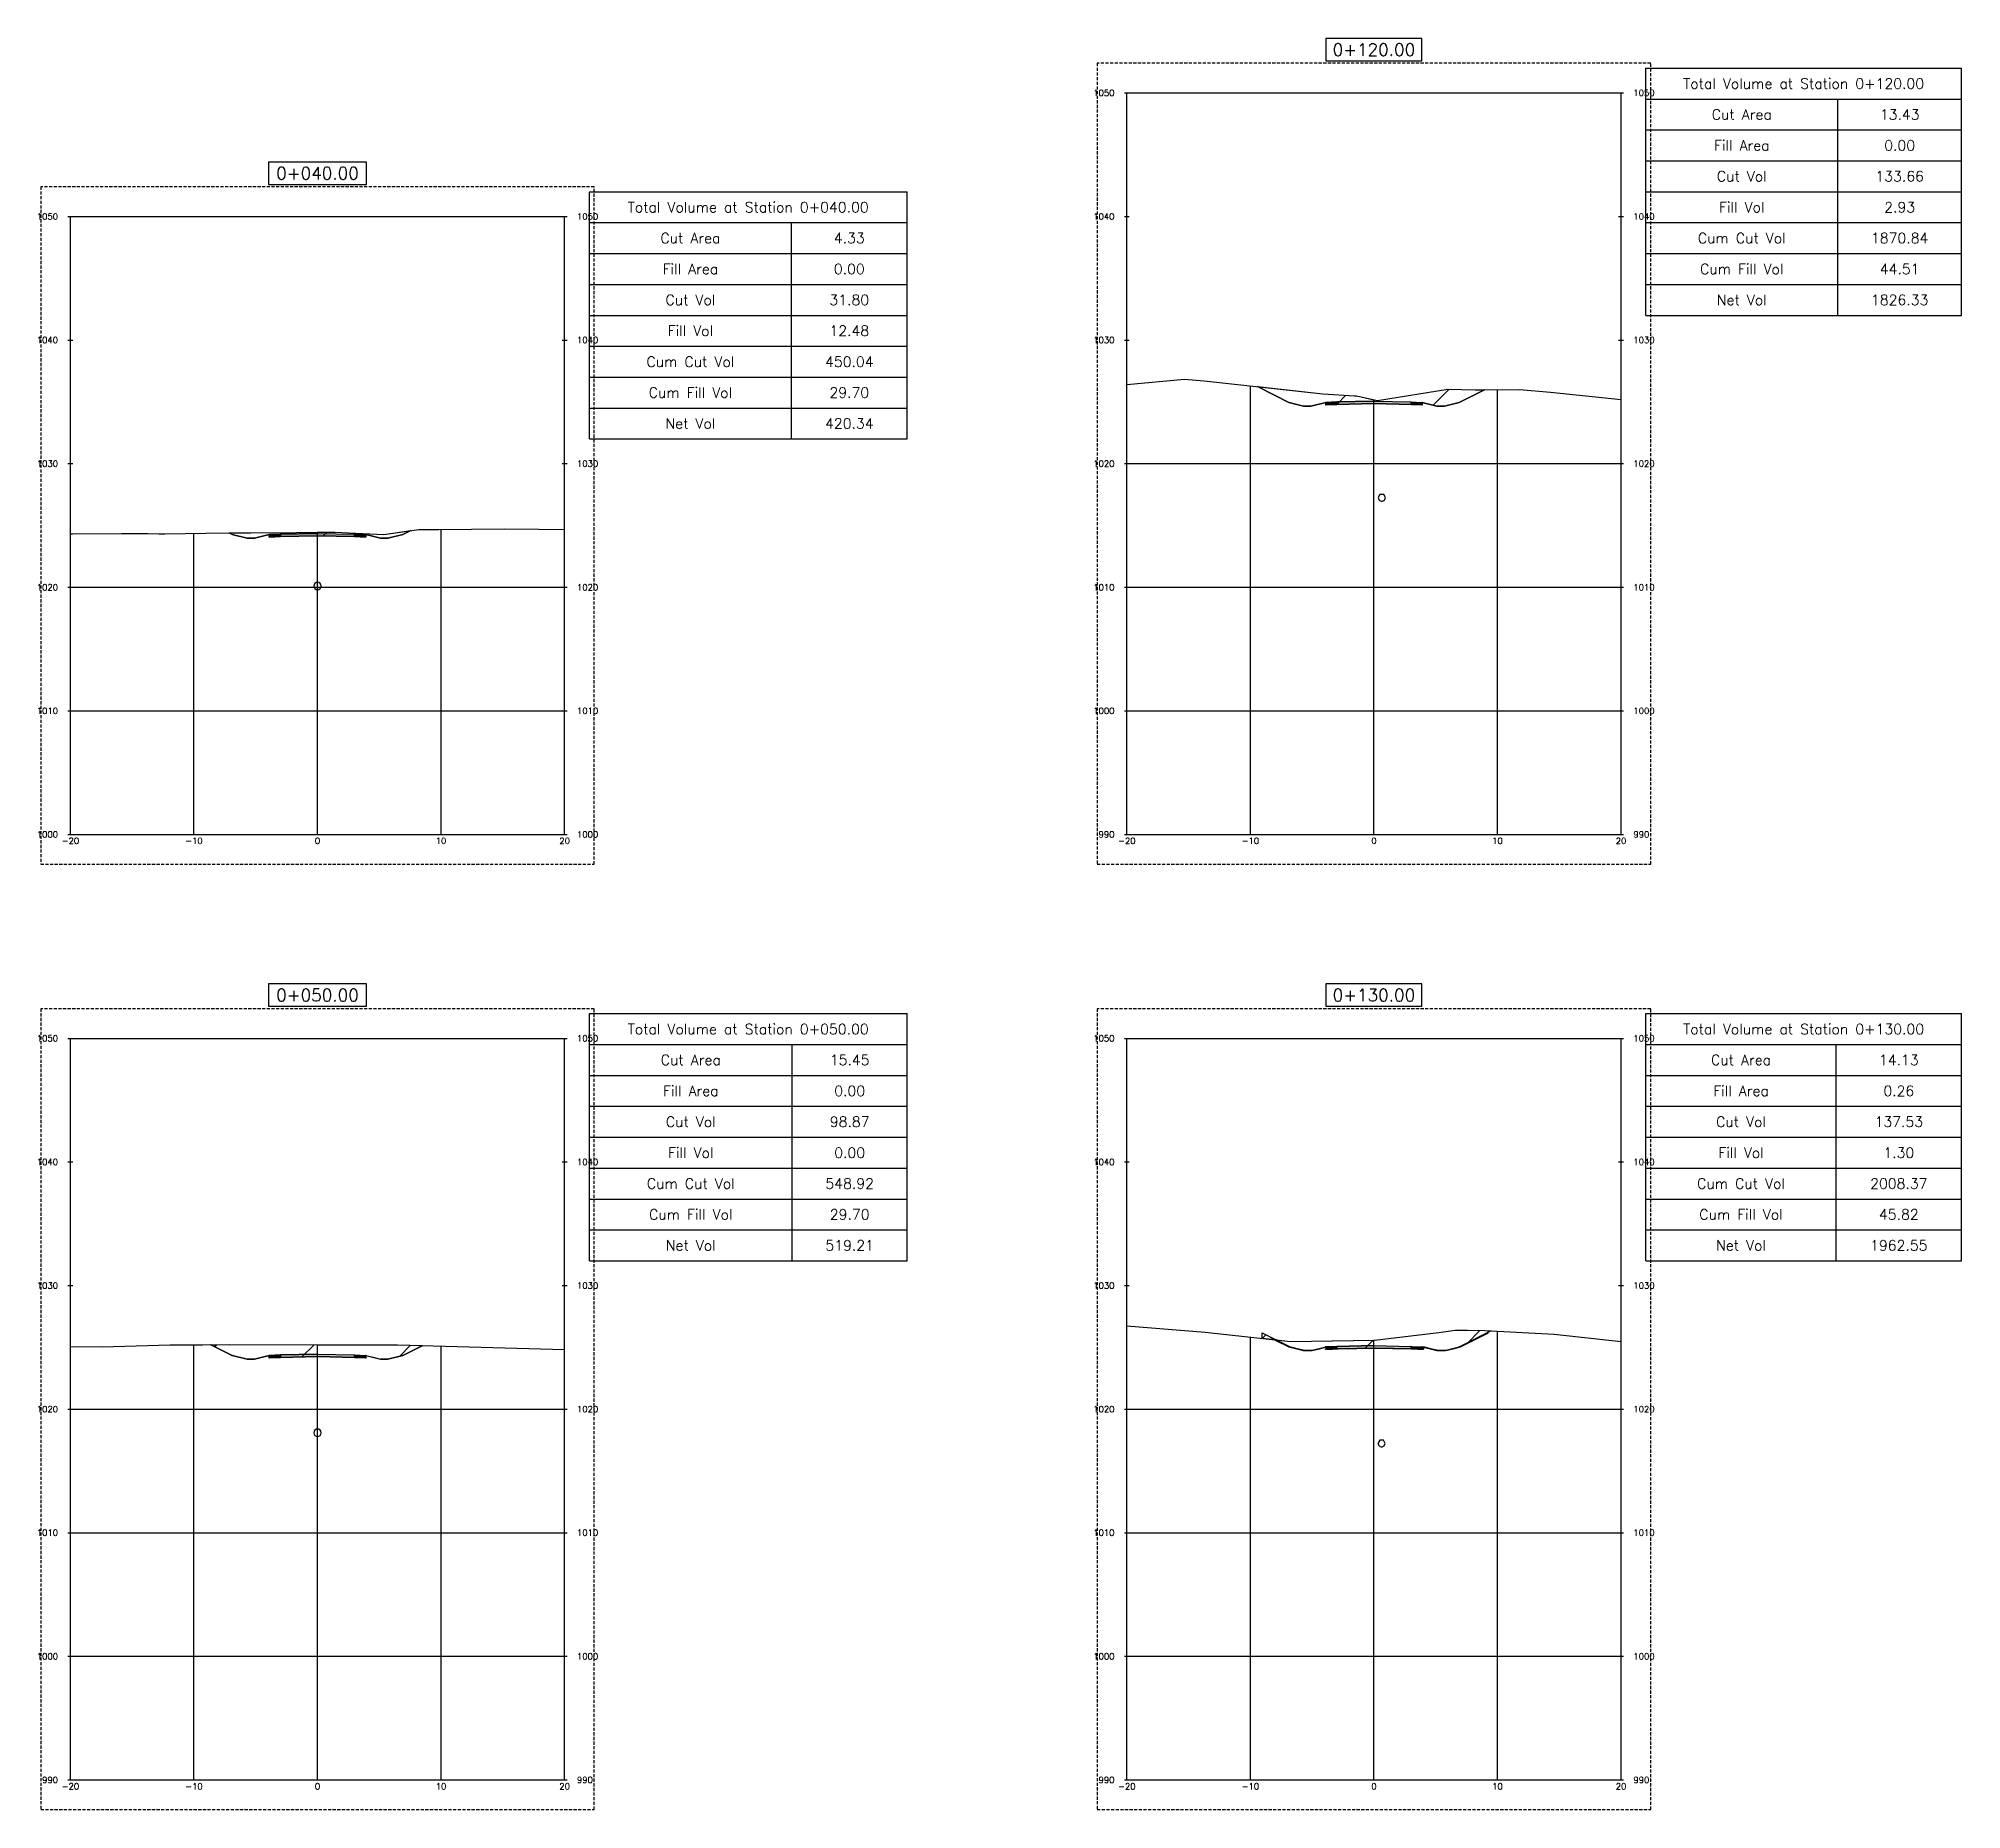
# Model space of a CAD drawing. Header units: metres. Extents: x 517023 to 519141, y 3924953 to 3927827.
# Drawn here: x 518225.4 to 518381, y 3925511.7 to 3925655 of the extents above; entities that cross this region are included whole.
import ezdxf

# ---------------------------------------------------------------- set-up
doc = ezdxf.new("R2010")
doc.units = ezdxf.units.M
doc.linetypes.add('DASHED2', pattern=[0.375, 0.25, -0.125])
for name, color, linetype in [('C-ANNO-TABL', 1, 'Continuous'), ('C-ANNO-TABL-TEXT', 150, 'Continuous'), ('C-ANNO-TABL-TITL', 150, 'Continuous'), ('C-ANNO-TABL-TTBL', 5, 'Continuous'), ('C-ROAD-CORR', 5, 'Continuous'), ('C-ROAD-CORR-PATT', 150, 'Continuous'), ('C-ROAD-LINK', 150, 'Continuous'), ('C-ROAD-MARK', 212, 'Continuous'), ('C-ROAD-PROF-TTLB', 5, 'Continuous'), ('C-ROAD-SECT', 7, 'Continuous'), ('C-ROAD-SECT-GRID', 7, 'Continuous'), ('C-ROAD-SECT-TEXT', 92, 'Continuous'), ('C-ROAD-SECT-TICK', 7, 'Continuous'), ('C-ROAD-SECT-TITL', 92, 'Continuous'), ('C-ROAD-SHAP', 32, 'Continuous'), ('C-ROAD-SHAP-PATT', 7, 'Continuous'), ('C-STRM-PIPE', 170, 'Continuous')]:
    doc.layers.add(name, color=color, linetype=linetype)
doc.layers.add('C-ROAD-SECT-BUFR', color=6, linetype='DASHED2', plot=False)
doc.styles.get("Standard").update_dxf_attribs({"font": 'simplex.shx'})

msp = doc.modelspace()

# ---------------------------------------------------------------- hatches: boundary and pattern name
at = {"layer": 'C-ROAD-CORR-PATT', "linetype": 'Continuous', "lineweight": -3}
h = msp.add_hatch(dxfattribs=at)
h.set_pattern_fill('ANSI31', color=1, scale=1.75, style=0)
h.set_pattern_definition([(45, (518324.0397, 3925626.8674), (-3.9289, 3.9289), [])])
h.paths.add_polyline_path([(518324.04, 3925626.87), (518329.33, 3925626.28), (518331.91, 3925626.14), (518332.05, 3925626.14), (518333.76, 3925625.75), (518339.44, 3925626.66), (518341.65, 3925626.62), (518342.41, 3925626.62), (518340.37, 3925625.6), (518339.17, 3925625.3), (518338.57, 3925625.3), (518337.37, 3925625.6), (518337.37, 3925625.4), (518336.47, 3925625.44), (518333.47, 3925625.5), (518330.47, 3925625.44), (518329.57, 3925625.4), (518329.57, 3925625.6), (518328.37, 3925625.3), (518327.77, 3925625.3), (518326.57, 3925625.6)])
h = msp.add_hatch(dxfattribs=at)
h.set_pattern_fill('ANSI31', color=1, scale=1.75, style=0)
h.set_pattern_definition([(45, (518240.817, 3925615.0277), (-3.9289, 3.9289), [])])
h.paths.add_polyline_path([(518240.82, 3925615.03), (518246.23, 3925615.08), (518249.36, 3925615.11), (518253.33, 3925614.91), (518255.52, 3925615.22), (518254.87, 3925614.9), (518253.67, 3925614.6), (518253.07, 3925614.6), (518251.87, 3925614.9), (518251.87, 3925614.7), (518250.97, 3925614.74), (518247.97, 3925614.8), (518244.97, 3925614.74), (518244.07, 3925614.7), (518244.07, 3925614.9), (518242.87, 3925614.6), (518242.27, 3925614.6), (518241.07, 3925614.9)])
h = msp.add_hatch(dxfattribs=at)
h.set_pattern_fill('ANSI31', color=3, scale=1.75, style=0)
h.set_pattern_definition([(45, (518324.4175, 3925549.861), (-3.929, 3.929), [])])
h.paths.add_polyline_path([(518324.42, 3925549.86), (518324.42, 3925550.31), (518325.56, 3925549.74)])
h = msp.add_hatch(dxfattribs=at)
h.set_pattern_fill('ANSI31', color=1, scale=1.75, style=0)
h.set_pattern_definition([(45, (518325.563, 3925549.7355), (-3.9289, 3.9289), [])])
h.paths.add_polyline_path([(518325.56, 3925549.74), (518326.73, 3925549.61), (518333.51, 3925549.72), (518338.72, 3925550.33), (518340.04, 3925550.53), (518341.03, 3925550.54), (518342.45, 3925550.49), (518342.69, 3925550.48), (518342.69, 3925550.29), (518341.49, 3925549.69), (518340.47, 3925549.18), (518339.87, 3925549.03), (518339.27, 3925548.88), (518338.97, 3925548.88), (518338.67, 3925548.88), (518338.07, 3925549.03), (518337.47, 3925549.18), (518337.47, 3925549.08), (518337.47, 3925548.98), (518337.02, 3925549), (518336.57, 3925549.02), (518335.08, 3925549.05), (518333.57, 3925549.08), (518332.08, 3925549.05), (518330.57, 3925549.02), (518330.12, 3925549), (518329.67, 3925548.98), (518329.67, 3925549.08), (518329.67, 3925549.18), (518329.07, 3925549.03), (518328.47, 3925548.88), (518328.17, 3925548.88), (518327.87, 3925548.88), (518327.27, 3925549.03), (518326.67, 3925549.18), (518325.68, 3925549.67)])
h = msp.add_hatch(dxfattribs=at)
h.set_pattern_fill('ANSI31', color=1, scale=1.75, style=0)
h.set_pattern_definition([(45, (518239.6715, 3925549.189), (-3.9289, 3.9289), [])])
h.paths.add_polyline_path([(518239.67, 3925549.19), (518239.67, 3925549.35), (518240.84, 3925549.36), (518253.21, 3925549.34), (518254.25, 3925549.33), (518254.45, 3925549.33), (518256.43, 3925549.28), (518256.43, 3925549.27), (518254.87, 3925548.49), (518253.67, 3925548.19), (518253.07, 3925548.19), (518252.47, 3925548.34), (518251.87, 3925548.49), (518251.87, 3925548.39), (518251.87, 3925548.29), (518250.97, 3925548.33), (518247.97, 3925548.39), (518244.97, 3925548.33), (518244.52, 3925548.31), (518244.07, 3925548.29), (518244.07, 3925548.39), (518244.07, 3925548.49), (518242.87, 3925548.19), (518242.27, 3925548.19), (518241.07, 3925548.49)])
at = {"layer": 'C-ROAD-SHAP-PATT', "linetype": 'Continuous', "lineweight": -3}
for points in [[(518330.47, 3925625.64), (518329.57, 3925625.6), (518329.57, 3925625.4), (518330.47, 3925625.44)], [(518333.47, 3925625.7), (518330.47, 3925625.64), (518330.47, 3925625.44), (518333.47, 3925625.5)], [(518333.47, 3925625.7), (518336.47, 3925625.64), (518336.47, 3925625.44), (518333.47, 3925625.5)], [(518336.47, 3925625.64), (518337.37, 3925625.6), (518337.37, 3925625.4), (518336.47, 3925625.44)], [(518244.97, 3925614.94), (518244.07, 3925614.9), (518244.07, 3925614.7), (518244.97, 3925614.74)], [(518247.97, 3925615), (518244.97, 3925614.94), (518244.97, 3925614.74), (518247.97, 3925614.8)], [(518247.97, 3925615), (518250.97, 3925614.94), (518250.97, 3925614.74), (518247.97, 3925614.8)], [(518250.97, 3925614.94), (518251.87, 3925614.9), (518251.87, 3925614.7), (518250.97, 3925614.74)], [(518244.97, 3925548.53), (518244.07, 3925548.49), (518244.07, 3925548.29), (518244.97, 3925548.33)], [(518247.97, 3925548.59), (518244.97, 3925548.53), (518244.97, 3925548.33), (518247.97, 3925548.39)], [(518247.97, 3925548.59), (518250.97, 3925548.53), (518250.97, 3925548.33), (518247.97, 3925548.39)], [(518250.97, 3925548.53), (518251.87, 3925548.49), (518251.87, 3925548.29), (518250.97, 3925548.33)], [(518330.47, 3925549.22), (518329.57, 3925549.18), (518329.57, 3925548.98), (518330.47, 3925549.02)], [(518333.47, 3925549.28), (518330.47, 3925549.22), (518330.47, 3925549.02), (518333.47, 3925549.08)], [(518333.47, 3925549.28), (518336.47, 3925549.22), (518336.47, 3925549.02), (518333.47, 3925549.08)], [(518336.47, 3925549.22), (518337.37, 3925549.18), (518337.37, 3925548.98), (518336.47, 3925549.02)]]:
    msp.add_hatch(color=7, dxfattribs=at).paths.add_polyline_path(points)

# ---------------------------------------------------------------- linework, layer by layer
at = {"layer": 'C-ANNO-TABL', "color": 1, "linetype": 'Continuous', "lineweight": -3}
for p, q in [((518355.47, 3925650.14), (518381.03, 3925650.14)), ((518371.01, 3925632.64), (518371.01, 3925650.14)), ((518355.47, 3925647.64), (518381.03, 3925647.64)), ((518355.47, 3925645.14), (518381.03, 3925645.14)), ((518355.47, 3925642.64), (518381.03, 3925642.64)), ((518269.97, 3925640.14), (518295.69, 3925640.14)), ((518286.34, 3925622.64), (518286.34, 3925640.14)), ((518355.47, 3925640.14), (518381.03, 3925640.14)), ((518269.97, 3925637.64), (518295.69, 3925637.64)), ((518355.47, 3925637.64), (518381.03, 3925637.64)), ((518269.97, 3925635.14), (518295.69, 3925635.14)), ((518355.47, 3925635.14), (518381.03, 3925635.14)), ((518269.97, 3925632.64), (518295.69, 3925632.64)), ((518269.97, 3925630.14), (518295.69, 3925630.14)), ((518269.97, 3925627.64), (518295.69, 3925627.64)), ((518269.97, 3925625.14), (518295.69, 3925625.14)), ((518269.97, 3925573.64), (518295.69, 3925573.64)), ((518286.39, 3925556.14), (518286.39, 3925573.64)), ((518355.47, 3925573.64), (518381.03, 3925573.64)), ((518370.88, 3925556.14), (518370.88, 3925573.64)), ((518269.97, 3925571.14), (518295.69, 3925571.14)), ((518355.47, 3925571.14), (518381.03, 3925571.14)), ((518269.97, 3925568.64), (518295.69, 3925568.64)), ((518355.47, 3925568.64), (518381.03, 3925568.64)), ((518269.97, 3925566.14), (518295.69, 3925566.14)), ((518355.47, 3925566.14), (518381.03, 3925566.14)), ((518269.97, 3925563.64), (518295.69, 3925563.64)), ((518355.47, 3925563.64), (518381.03, 3925563.64)), ((518269.97, 3925561.14), (518295.69, 3925561.14)), ((518355.47, 3925561.14), (518381.03, 3925561.14)), ((518269.97, 3925558.64), (518295.69, 3925558.64)), ((518355.47, 3925558.64), (518381.03, 3925558.64))]:
    msp.add_line(p, q, dxfattribs=at)
at = {"layer": 'C-ANNO-TABL-TTBL', "color": 5, "linetype": 'Continuous', "lineweight": -3}
for p, q in [((518355.47, 3925652.64), (518381.03, 3925652.64)), ((518355.47, 3925632.64), (518355.47, 3925652.64)), ((518381.03, 3925632.64), (518381.03, 3925652.64)), ((518269.97, 3925642.64), (518295.69, 3925642.64)), ((518269.97, 3925622.64), (518269.97, 3925642.64)), ((518295.69, 3925622.64), (518295.69, 3925642.64)), ((518355.47, 3925632.64), (518381.03, 3925632.64)), ((518269.97, 3925622.64), (518295.69, 3925622.64)), ((518269.97, 3925576.14), (518295.69, 3925576.14)), ((518269.97, 3925556.14), (518269.97, 3925576.14)), ((518295.69, 3925556.14), (518295.69, 3925576.14)), ((518355.47, 3925576.14), (518381.03, 3925576.14)), ((518355.47, 3925556.14), (518355.47, 3925576.14)), ((518381.03, 3925556.14), (518381.03, 3925576.14)), ((518269.97, 3925556.14), (518295.69, 3925556.14)), ((518355.47, 3925556.14), (518381.03, 3925556.14))]:
    msp.add_line(p, q, dxfattribs=at)
at = {"layer": 'C-ROAD-CORR', "color": 1, "linetype": 'Continuous', "lineweight": -3}
for p, q in [((518324.04, 3925626.87), (518329.33, 3925626.28)), ((518326.57, 3925625.6), (518324.04, 3925626.87)), ((518329.33, 3925626.28), (518331.91, 3925626.14)), ((518331.91, 3925626.14), (518332.05, 3925626.14)), ((518332.05, 3925626.14), (518333.76, 3925625.75)), ((518333.76, 3925625.75), (518339.44, 3925626.66)), ((518339.44, 3925626.66), (518341.65, 3925626.62)), ((518342.41, 3925626.62), (518340.37, 3925625.6)), ((518341.65, 3925626.62), (518342.41, 3925626.62)), ((518327.77, 3925625.3), (518326.57, 3925625.6)), ((518328.37, 3925625.3), (518327.77, 3925625.3)), ((518329.57, 3925625.6), (518328.37, 3925625.3)), ((518329.57, 3925625.4), (518329.57, 3925625.6)), ((518330.47, 3925625.44), (518329.57, 3925625.4)), ((518333.47, 3925625.5), (518330.47, 3925625.44)), ((518336.47, 3925625.44), (518333.47, 3925625.5)), ((518337.37, 3925625.4), (518336.47, 3925625.44)), ((518338.57, 3925625.3), (518337.37, 3925625.6)), ((518337.37, 3925625.6), (518337.37, 3925625.4)), ((518339.17, 3925625.3), (518338.57, 3925625.3)), ((518340.37, 3925625.6), (518339.17, 3925625.3)), ((518240.82, 3925615.03), (518246.23, 3925615.08)), ((518241.07, 3925614.9), (518240.82, 3925615.03)), ((518242.27, 3925614.6), (518241.07, 3925614.9)), ((518242.87, 3925614.6), (518242.27, 3925614.6)), ((518244.07, 3925614.9), (518242.87, 3925614.6)), ((518244.07, 3925614.7), (518244.07, 3925614.9)), ((518244.97, 3925614.74), (518244.07, 3925614.7)), ((518247.97, 3925614.8), (518244.97, 3925614.74)), ((518246.23, 3925615.08), (518249.36, 3925615.11)), ((518250.97, 3925614.74), (518247.97, 3925614.8)), ((518249.36, 3925615.11), (518253.33, 3925614.91)), ((518251.87, 3925614.7), (518250.97, 3925614.74)), ((518253.07, 3925614.6), (518251.87, 3925614.9)), ((518251.87, 3925614.9), (518251.87, 3925614.7)), ((518253.67, 3925614.6), (518253.07, 3925614.6)), ((518253.33, 3925614.91), (518255.52, 3925615.22)), ((518254.87, 3925614.9), (518253.67, 3925614.6)), ((518255.52, 3925615.22), (518254.87, 3925614.9)), ((518333.51, 3925549.72), (518338.72, 3925550.33)), ((518338.72, 3925550.33), (518340.04, 3925550.53)), ((518340.04, 3925550.53), (518341.03, 3925550.54)), ((518341.03, 3925550.54), (518342.45, 3925550.49)), ((518342.69, 3925550.29), (518341.49, 3925549.69)), ((518342.45, 3925550.49), (518342.69, 3925550.48)), ((518342.69, 3925550.48), (518342.69, 3925550.29)), ((518239.67, 3925549.35), (518240.84, 3925549.36)), ((518239.67, 3925549.19), (518239.67, 3925549.35)), ((518241.07, 3925548.49), (518239.67, 3925549.19)), ((518240.84, 3925549.36), (518253.21, 3925549.34)), ((518242.27, 3925548.19), (518241.07, 3925548.49)), ((518244.07, 3925548.49), (518242.87, 3925548.19)), ((518244.07, 3925548.39), (518244.07, 3925548.49)), ((518244.07, 3925548.29), (518244.07, 3925548.39)), ((518244.07, 3925548.29), (518244.97, 3925548.33)), ((518247.97, 3925548.39), (518244.97, 3925548.33)), ((518250.97, 3925548.33), (518247.97, 3925548.39)), ((518251.87, 3925548.29), (518250.97, 3925548.33)), ((518251.87, 3925548.49), (518253.07, 3925548.19)), ((518251.87, 3925548.49), (518251.87, 3925548.39)), ((518251.87, 3925548.39), (518251.87, 3925548.29)), ((518253.21, 3925549.34), (518254.25, 3925549.33)), ((518254.87, 3925548.49), (518253.67, 3925548.19)), ((518254.25, 3925549.33), (518254.45, 3925549.33)), ((518254.45, 3925549.33), (518256.43, 3925549.28)), ((518256.43, 3925549.27), (518254.87, 3925548.49)), ((518256.43, 3925549.28), (518256.43, 3925549.27)), ((518325.56, 3925549.74), (518326.73, 3925549.61)), ((518325.68, 3925549.67), (518325.56, 3925549.74)), ((518326.67, 3925549.18), (518325.68, 3925549.67)), ((518327.27, 3925549.03), (518326.67, 3925549.18)), ((518326.73, 3925549.61), (518333.51, 3925549.72)), ((518327.87, 3925548.88), (518327.27, 3925549.03)), ((518328.17, 3925548.88), (518327.87, 3925548.88)), ((518328.47, 3925548.88), (518328.17, 3925548.88)), ((518329.07, 3925549.03), (518328.47, 3925548.88)), ((518329.67, 3925549.18), (518329.07, 3925549.03)), ((518329.67, 3925549.08), (518329.67, 3925549.18)), ((518329.67, 3925548.98), (518329.67, 3925549.08)), ((518330.12, 3925549), (518329.67, 3925548.98)), ((518330.57, 3925549.02), (518330.12, 3925549)), ((518332.08, 3925549.05), (518330.57, 3925549.02)), ((518333.57, 3925549.08), (518332.08, 3925549.05)), ((518335.08, 3925549.05), (518333.57, 3925549.08)), ((518336.57, 3925549.02), (518335.08, 3925549.05)), ((518337.02, 3925549), (518336.57, 3925549.02)), ((518337.47, 3925548.98), (518337.02, 3925549)), ((518338.07, 3925549.03), (518337.47, 3925549.18)), ((518337.47, 3925549.18), (518337.47, 3925549.08)), ((518337.47, 3925549.08), (518337.47, 3925548.98)), ((518338.67, 3925548.88), (518338.07, 3925549.03)), ((518338.97, 3925548.88), (518338.67, 3925548.88)), ((518339.27, 3925548.88), (518338.97, 3925548.88)), ((518339.87, 3925549.03), (518339.27, 3925548.88)), ((518340.47, 3925549.18), (518339.87, 3925549.03)), ((518341.49, 3925549.69), (518340.47, 3925549.18)), ((518242.87, 3925548.19), (518242.27, 3925548.19)), ((518253.67, 3925548.19), (518253.07, 3925548.19))]:
    msp.add_line(p, q, dxfattribs=at)
at = {"layer": 'C-ROAD-CORR', "color": 3, "linetype": 'Continuous', "lineweight": -3}
for p, q in [((518324.42, 3925549.86), (518324.42, 3925550.31)), ((518324.42, 3925550.31), (518325.56, 3925549.74)), ((518325.56, 3925549.74), (518324.42, 3925549.86))]:
    msp.add_line(p, q, dxfattribs=at)
at = {"layer": 'C-ROAD-LINK', "color": 150, "linetype": 'Continuous', "lineweight": -3}
for p, q in [((518324.04, 3925626.87), (518326.57, 3925625.6)), ((518340.37, 3925625.6), (518342.41, 3925626.62)), ((518326.57, 3925625.6), (518327.77, 3925625.3)), ((518327.77, 3925625.3), (518328.37, 3925625.3)), ((518328.37, 3925625.3), (518329.57, 3925625.6)), ((518329.57, 3925625.6), (518330.47, 3925625.64)), ((518329.57, 3925625.6), (518329.57, 3925625.4)), ((518329.57, 3925625.4), (518330.47, 3925625.44)), ((518330.47, 3925625.64), (518333.47, 3925625.7)), ((518330.47, 3925625.64), (518330.47, 3925625.44)), ((518330.47, 3925625.44), (518330.47, 3925625.64)), ((518330.47, 3925625.44), (518333.47, 3925625.5)), ((518333.47, 3925625.7), (518336.47, 3925625.64)), ((518333.47, 3925625.5), (518333.47, 3925625.7)), ((518333.47, 3925625.5), (518336.47, 3925625.44)), ((518336.47, 3925625.64), (518336.47, 3925625.44)), ((518336.47, 3925625.64), (518337.37, 3925625.6)), ((518336.47, 3925625.44), (518336.47, 3925625.64)), ((518336.47, 3925625.44), (518337.37, 3925625.4)), ((518337.37, 3925625.6), (518337.37, 3925625.4)), ((518337.37, 3925625.6), (518338.57, 3925625.3)), ((518338.57, 3925625.3), (518339.17, 3925625.3)), ((518339.17, 3925625.3), (518340.37, 3925625.6)), ((518240.82, 3925615.03), (518241.07, 3925614.9)), ((518241.07, 3925614.9), (518242.27, 3925614.6)), ((518242.27, 3925614.6), (518242.87, 3925614.6)), ((518242.87, 3925614.6), (518244.07, 3925614.9)), ((518244.07, 3925614.9), (518244.97, 3925614.94)), ((518244.07, 3925614.9), (518244.07, 3925614.7)), ((518244.07, 3925614.7), (518244.97, 3925614.74)), ((518244.97, 3925614.94), (518247.97, 3925615)), ((518244.97, 3925614.94), (518244.97, 3925614.74)), ((518244.97, 3925614.74), (518244.97, 3925614.94)), ((518244.97, 3925614.74), (518247.97, 3925614.8)), ((518247.97, 3925615), (518250.97, 3925614.94)), ((518247.97, 3925614.8), (518247.97, 3925615)), ((518247.97, 3925614.8), (518250.97, 3925614.74)), ((518250.97, 3925614.94), (518250.97, 3925614.74)), ((518250.97, 3925614.94), (518251.87, 3925614.9)), ((518250.97, 3925614.74), (518250.97, 3925614.94)), ((518250.97, 3925614.74), (518251.87, 3925614.7)), ((518251.87, 3925614.9), (518251.87, 3925614.7)), ((518251.87, 3925614.9), (518253.07, 3925614.6)), ((518253.07, 3925614.6), (518253.67, 3925614.6)), ((518253.67, 3925614.6), (518254.87, 3925614.9)), ((518254.87, 3925614.9), (518255.52, 3925615.22)), ((518340.37, 3925549.18), (518342.94, 3925550.47)), ((518239.34, 3925549.35), (518241.07, 3925548.49)), ((518241.07, 3925548.49), (518242.27, 3925548.19)), ((518242.87, 3925548.19), (518244.07, 3925548.49)), ((518244.07, 3925548.49), (518244.97, 3925548.53)), ((518244.07, 3925548.49), (518244.07, 3925548.29)), ((518244.07, 3925548.29), (518244.97, 3925548.33)), ((518244.97, 3925548.53), (518247.97, 3925548.59)), ((518244.97, 3925548.53), (518244.97, 3925548.33)), ((518244.97, 3925548.33), (518244.97, 3925548.53)), ((518244.97, 3925548.33), (518247.97, 3925548.39)), ((518247.97, 3925548.59), (518250.97, 3925548.53)), ((518247.97, 3925548.39), (518247.97, 3925548.59)), ((518247.97, 3925548.39), (518250.97, 3925548.33)), ((518250.97, 3925548.53), (518250.97, 3925548.33)), ((518250.97, 3925548.53), (518251.87, 3925548.49)), ((518250.97, 3925548.33), (518250.97, 3925548.53)), ((518250.97, 3925548.33), (518251.87, 3925548.29)), ((518251.87, 3925548.49), (518251.87, 3925548.29)), ((518251.87, 3925548.49), (518253.07, 3925548.19)), ((518253.67, 3925548.19), (518254.87, 3925548.49)), ((518254.87, 3925548.49), (518256.45, 3925549.28)), ((518325.43, 3925549.75), (518326.57, 3925549.18)), ((518326.57, 3925549.18), (518327.77, 3925548.88)), ((518327.77, 3925548.88), (518328.37, 3925548.88)), ((518328.37, 3925548.88), (518329.57, 3925549.18)), ((518329.57, 3925549.18), (518330.47, 3925549.22)), ((518329.57, 3925549.18), (518329.57, 3925548.98)), ((518329.57, 3925548.98), (518330.47, 3925549.02)), ((518330.47, 3925549.22), (518333.47, 3925549.28)), ((518330.47, 3925549.22), (518330.47, 3925549.02)), ((518330.47, 3925549.02), (518330.47, 3925549.22)), ((518330.47, 3925549.02), (518333.47, 3925549.08)), ((518333.47, 3925549.28), (518336.47, 3925549.22)), ((518333.47, 3925549.08), (518333.47, 3925549.28)), ((518333.47, 3925549.08), (518336.47, 3925549.02)), ((518336.47, 3925549.22), (518336.47, 3925549.02)), ((518336.47, 3925549.22), (518337.37, 3925549.18)), ((518336.47, 3925549.02), (518336.47, 3925549.22)), ((518336.47, 3925549.02), (518337.37, 3925548.98)), ((518337.37, 3925549.18), (518337.37, 3925548.98)), ((518337.37, 3925549.18), (518338.57, 3925548.88)), ((518338.57, 3925548.88), (518339.17, 3925548.88)), ((518339.17, 3925548.88), (518340.37, 3925549.18)), ((518242.27, 3925548.19), (518242.87, 3925548.19)), ((518253.07, 3925548.19), (518253.67, 3925548.19))]:
    msp.add_line(p, q, dxfattribs=at)
at = {"layer": 'C-ROAD-MARK', "color": 212, "linetype": 'Continuous', "lineweight": -3}
for centre in [(518324.04, 3925626.87), (518342.41, 3925626.62), (518326.57, 3925625.6), (518327.77, 3925625.3), (518328.37, 3925625.3), (518329.57, 3925625.6), (518329.57, 3925625.4), (518330.47, 3925625.64), (518330.47, 3925625.44), (518333.47, 3925625.7), (518333.47, 3925625.5), (518336.47, 3925625.64), (518336.47, 3925625.44), (518337.37, 3925625.6), (518337.37, 3925625.4), (518338.57, 3925625.3), (518339.17, 3925625.3), (518340.37, 3925625.6), (518255.52, 3925615.22), (518240.82, 3925615.03), (518241.07, 3925614.9), (518242.27, 3925614.6), (518242.87, 3925614.6), (518244.07, 3925614.9), (518244.07, 3925614.7), (518244.97, 3925614.94), (518244.97, 3925614.74), (518247.97, 3925615), (518247.97, 3925614.8), (518250.97, 3925614.94), (518250.97, 3925614.74), (518251.87, 3925614.9), (518251.87, 3925614.7), (518253.07, 3925614.6), (518253.67, 3925614.6), (518254.87, 3925614.9), (518342.94, 3925550.47), (518239.34, 3925549.35), (518241.07, 3925548.49), (518244.07, 3925548.49), (518244.97, 3925548.53), (518244.97, 3925548.33), (518247.97, 3925548.59), (518247.97, 3925548.39), (518250.97, 3925548.53), (518250.97, 3925548.33), (518251.87, 3925548.49), (518254.87, 3925548.49), (518256.45, 3925549.28), (518325.43, 3925549.75), (518326.57, 3925549.18), (518327.77, 3925548.88), (518328.37, 3925548.88), (518329.57, 3925549.18), (518329.57, 3925548.98), (518330.47, 3925549.22), (518330.47, 3925549.02), (518333.47, 3925549.28), (518333.47, 3925549.08), (518336.47, 3925549.22), (518336.47, 3925549.02), (518337.37, 3925549.18), (518337.37, 3925548.98), (518338.57, 3925548.88), (518339.17, 3925548.88), (518340.37, 3925549.18), (518242.27, 3925548.19), (518242.87, 3925548.19), (518244.07, 3925548.29), (518251.87, 3925548.29), (518253.07, 3925548.19), (518253.67, 3925548.19)]:
    msp.add_circle(centre, 0.015, dxfattribs=at)
at = {"layer": 'C-ROAD-PROF-TTLB', "color": 5, "linetype": 'Continuous', "lineweight": -3}
for p, q in [((518313.47, 3925590.64), (518313.47, 3925650.64)), ((518313.47, 3925650.64), (518353.47, 3925650.64)), ((518353.47, 3925590.64), (518353.47, 3925650.64)), ((518227.97, 3925590.64), (518227.97, 3925640.64)), ((518227.97, 3925640.64), (518267.97, 3925640.64)), ((518267.97, 3925590.64), (518267.97, 3925640.64)), ((518227.97, 3925590.64), (518267.97, 3925590.64)), ((518313.47, 3925590.64), (518353.47, 3925590.64)), ((518227.97, 3925514.14), (518227.97, 3925574.14)), ((518227.97, 3925574.14), (518267.97, 3925574.14)), ((518267.97, 3925514.14), (518267.97, 3925574.14)), ((518313.47, 3925514.14), (518313.47, 3925574.14)), ((518313.47, 3925574.14), (518353.47, 3925574.14)), ((518353.47, 3925514.14), (518353.47, 3925574.14)), ((518227.97, 3925514.14), (518267.97, 3925514.14)), ((518313.47, 3925514.14), (518353.47, 3925514.14))]:
    msp.add_line(p, q, dxfattribs=at)
at = {"layer": 'C-ROAD-SECT', "color": 7, "linetype": 'Continuous', "lineweight": -3}
for points in [[(518313.47, 3925627.05), (518318.13, 3925627.48), (518319.74, 3925627.34), (518329.33, 3925626.28), (518331.91, 3925626.14), (518332.05, 3925626.14), (518333.47, 3925625.81), (518333.76, 3925625.75), (518339.44, 3925626.66), (518341.65, 3925626.62), (518345.25, 3925626.63), (518347.77, 3925626.43), (518353.47, 3925625.84)], [(518324.04, 3925626.87), (518326.57, 3925625.6), (518327.77, 3925625.3), (518328.37, 3925625.3), (518329.57, 3925625.6), (518329.57, 3925625.4), (518330.47, 3925625.44), (518333.47, 3925625.5), (518336.47, 3925625.44), (518337.37, 3925625.4), (518337.37, 3925625.6), (518338.57, 3925625.3), (518339.17, 3925625.3), (518340.37, 3925625.6), (518342.41, 3925626.62)], [(518227.97, 3925614.96), (518228.15, 3925614.96), (518232.11, 3925614.99), (518234.24, 3925614.98), (518235.14, 3925614.97), (518235.61, 3925614.96), (518238.93, 3925615.01), (518246.23, 3925615.08), (518247.97, 3925615.1), (518249.36, 3925615.11), (518253.33, 3925614.91), (518256.16, 3925615.32), (518257.8, 3925615.32), (518263.07, 3925615.38), (518265.89, 3925615.35), (518267.97, 3925615.32)], [(518240.82, 3925615.03), (518241.07, 3925614.9), (518242.27, 3925614.6), (518242.87, 3925614.6), (518244.07, 3925614.9), (518244.07, 3925614.7), (518244.97, 3925614.74), (518247.97, 3925614.8), (518250.97, 3925614.74), (518251.87, 3925614.7), (518251.87, 3925614.9), (518253.07, 3925614.6), (518253.67, 3925614.6), (518254.87, 3925614.9), (518255.52, 3925615.22)], [(518313.47, 3925550.88), (518319.82, 3925550.37), (518326.73, 3925549.61), (518333.47, 3925549.72), (518333.51, 3925549.72), (518338.72, 3925550.33), (518340.04, 3925550.53), (518341.03, 3925550.54), (518342.45, 3925550.49), (518348.07, 3925550.2), (518353.47, 3925549.6)], [(518324.42, 3925550.31), (518325.68, 3925549.67), (518326.67, 3925549.18), (518327.27, 3925549.03), (518327.87, 3925548.88), (518328.17, 3925548.88), (518328.47, 3925548.88), (518329.07, 3925549.03), (518329.67, 3925549.18), (518329.67, 3925549.08), (518329.67, 3925548.98), (518330.12, 3925549), (518330.57, 3925549.02), (518332.08, 3925549.05), (518333.47, 3925549.07), (518333.57, 3925549.08), (518335.08, 3925549.05), (518336.57, 3925549.02), (518337.02, 3925549), (518337.47, 3925548.98), (518337.47, 3925549.08), (518337.47, 3925549.18), (518338.07, 3925549.03), (518338.67, 3925548.88), (518338.97, 3925548.88), (518339.27, 3925548.88), (518339.87, 3925549.03), (518340.47, 3925549.18), (518341.49, 3925549.69), (518342.69, 3925550.29)], [(518227.97, 3925549.2), (518230.53, 3925549.19), (518236.04, 3925549.35), (518238.67, 3925549.35), (518240.84, 3925549.36), (518247.97, 3925549.35), (518253.21, 3925549.34), (518254.25, 3925549.33), (518254.45, 3925549.33), (518267.97, 3925548.96)], [(518239.67, 3925549.19), (518240.94, 3925548.55), (518241.07, 3925548.49), (518241.67, 3925548.34), (518242.27, 3925548.19), (518242.57, 3925548.19), (518242.87, 3925548.19), (518243.47, 3925548.34), (518244.07, 3925548.49), (518244.07, 3925548.39), (518244.07, 3925548.29), (518244.52, 3925548.31), (518244.97, 3925548.33), (518246.47, 3925548.36), (518247.97, 3925548.39), (518249.47, 3925548.36), (518250.97, 3925548.33), (518251.42, 3925548.31), (518251.87, 3925548.29), (518251.87, 3925548.39), (518251.87, 3925548.49), (518252.47, 3925548.34), (518253.07, 3925548.19), (518253.37, 3925548.19), (518253.67, 3925548.19), (518254.27, 3925548.34), (518254.87, 3925548.49), (518255.2, 3925548.65), (518256.43, 3925549.27)]]:
    msp.add_lwpolyline(points, dxfattribs=at)
at = {"layer": 'C-ROAD-SECT-BUFR', "color": 6, "linetype": 'DASHED2', "lineweight": -3}
for p, q in [((518355.87, 3925653.04), (518311.07, 3925653.04)), ((518311.07, 3925653.04), (518311.07, 3925588.24)), ((518355.87, 3925588.24), (518355.87, 3925653.04)), ((518270.37, 3925643.04), (518225.57, 3925643.04)), ((518225.57, 3925643.04), (518225.57, 3925588.24)), ((518270.37, 3925588.24), (518270.37, 3925643.04)), ((518225.57, 3925588.24), (518270.37, 3925588.24)), ((518311.07, 3925588.24), (518355.87, 3925588.24)), ((518270.37, 3925576.54), (518225.57, 3925576.54)), ((518225.57, 3925576.54), (518225.57, 3925511.74)), ((518270.37, 3925511.74), (518270.37, 3925576.54)), ((518355.87, 3925576.54), (518311.07, 3925576.54)), ((518311.07, 3925576.54), (518311.07, 3925511.74)), ((518355.87, 3925511.74), (518355.87, 3925576.54)), ((518225.57, 3925511.74), (518270.37, 3925511.74)), ((518311.07, 3925511.74), (518355.87, 3925511.74))]:
    msp.add_line(p, q, dxfattribs=at)
at = {"layer": 'C-ROAD-SECT-GRID', "color": 7, "linetype": 'Continuous', "lineweight": -3}
for p, q in [((518313.47, 3925590.64), (518313.47, 3925627.05)), ((518323.47, 3925590.64), (518323.47, 3925626.93)), ((518343.47, 3925590.64), (518343.47, 3925626.63)), ((518333.47, 3925590.64), (518333.47, 3925625.81)), ((518353.47, 3925590.64), (518353.47, 3925625.84)), ((518313.47, 3925620.64), (518353.47, 3925620.64)), ((518257.97, 3925590.64), (518257.97, 3925615.32)), ((518267.97, 3925590.64), (518267.97, 3925615.32)), ((518227.97, 3925590.64), (518227.97, 3925614.96)), ((518237.97, 3925590.64), (518237.97, 3925614.99)), ((518247.97, 3925590.64), (518247.97, 3925615.1)), ((518227.97, 3925610.64), (518267.97, 3925610.64)), ((518313.47, 3925610.64), (518353.47, 3925610.64)), ((518227.97, 3925600.64), (518267.97, 3925600.64)), ((518313.47, 3925600.64), (518353.47, 3925600.64)), ((518227.97, 3925590.64), (518267.97, 3925590.64)), ((518313.47, 3925590.64), (518353.47, 3925590.64)), ((518313.47, 3925514.14), (518313.47, 3925550.88)), ((518323.47, 3925514.14), (518323.47, 3925549.97)), ((518343.47, 3925514.14), (518343.47, 3925550.44)), ((518227.97, 3925514.14), (518227.97, 3925549.2)), ((518237.97, 3925514.14), (518237.97, 3925549.35)), ((518247.97, 3925514.14), (518247.97, 3925549.35)), ((518257.97, 3925514.14), (518257.97, 3925549.24)), ((518267.97, 3925514.14), (518267.97, 3925548.96)), ((518333.47, 3925514.14), (518333.47, 3925549.72)), ((518353.47, 3925514.14), (518353.47, 3925549.6)), ((518227.97, 3925544.14), (518267.97, 3925544.14)), ((518313.47, 3925544.14), (518353.47, 3925544.14)), ((518227.97, 3925534.14), (518267.97, 3925534.14)), ((518313.47, 3925534.14), (518353.47, 3925534.14)), ((518227.97, 3925524.14), (518267.97, 3925524.14)), ((518313.47, 3925524.14), (518353.47, 3925524.14)), ((518227.97, 3925514.14), (518267.97, 3925514.14)), ((518313.47, 3925514.14), (518353.47, 3925514.14))]:
    msp.add_line(p, q, dxfattribs=at)
at = {"layer": 'C-ROAD-SECT-TICK', "color": 7, "linetype": 'Continuous', "lineweight": -3}
for p, q in [((518313.27, 3925650.64), (518313.67, 3925650.64)), ((518353.27, 3925650.64), (518353.67, 3925650.64)), ((518227.77, 3925640.64), (518228.17, 3925640.64)), ((518267.77, 3925640.64), (518268.17, 3925640.64)), ((518313.27, 3925640.64), (518313.67, 3925640.64)), ((518353.27, 3925640.64), (518353.67, 3925640.64)), ((518227.77, 3925630.64), (518228.17, 3925630.64)), ((518267.77, 3925630.64), (518268.17, 3925630.64)), ((518313.27, 3925630.64), (518313.67, 3925630.64)), ((518353.27, 3925630.64), (518353.67, 3925630.64)), ((518227.77, 3925620.64), (518228.17, 3925620.64)), ((518267.77, 3925620.64), (518268.17, 3925620.64)), ((518313.27, 3925620.64), (518313.67, 3925620.64)), ((518353.27, 3925620.64), (518353.67, 3925620.64)), ((518227.77, 3925610.64), (518228.17, 3925610.64)), ((518267.77, 3925610.64), (518268.17, 3925610.64)), ((518313.27, 3925610.64), (518313.67, 3925610.64)), ((518353.27, 3925610.64), (518353.67, 3925610.64)), ((518227.77, 3925600.64), (518228.17, 3925600.64)), ((518267.77, 3925600.64), (518268.17, 3925600.64)), ((518313.27, 3925600.64), (518313.67, 3925600.64)), ((518353.27, 3925600.64), (518353.67, 3925600.64)), ((518227.77, 3925590.64), (518228.17, 3925590.64)), ((518267.77, 3925590.64), (518268.17, 3925590.64)), ((518313.27, 3925590.64), (518313.67, 3925590.64)), ((518353.27, 3925590.64), (518353.67, 3925590.64)), ((518227.77, 3925574.14), (518228.17, 3925574.14)), ((518267.77, 3925574.14), (518268.17, 3925574.14)), ((518313.27, 3925574.14), (518313.67, 3925574.14)), ((518353.27, 3925574.14), (518353.67, 3925574.14)), ((518227.77, 3925564.14), (518228.17, 3925564.14)), ((518267.77, 3925564.14), (518268.17, 3925564.14)), ((518313.27, 3925564.14), (518313.67, 3925564.14)), ((518353.27, 3925564.14), (518353.67, 3925564.14)), ((518227.77, 3925554.14), (518228.17, 3925554.14)), ((518267.77, 3925554.14), (518268.17, 3925554.14)), ((518313.27, 3925554.14), (518313.67, 3925554.14)), ((518353.27, 3925554.14), (518353.67, 3925554.14)), ((518227.77, 3925544.14), (518228.17, 3925544.14)), ((518267.77, 3925544.14), (518268.17, 3925544.14)), ((518313.27, 3925544.14), (518313.67, 3925544.14)), ((518353.27, 3925544.14), (518353.67, 3925544.14)), ((518227.77, 3925534.14), (518228.17, 3925534.14)), ((518267.77, 3925534.14), (518268.17, 3925534.14)), ((518313.27, 3925534.14), (518313.67, 3925534.14)), ((518353.27, 3925534.14), (518353.67, 3925534.14)), ((518227.77, 3925524.14), (518228.17, 3925524.14)), ((518267.77, 3925524.14), (518268.17, 3925524.14)), ((518313.27, 3925524.14), (518313.67, 3925524.14)), ((518353.27, 3925524.14), (518353.67, 3925524.14)), ((518227.77, 3925514.14), (518228.17, 3925514.14)), ((518267.77, 3925514.14), (518268.17, 3925514.14)), ((518313.27, 3925514.14), (518313.67, 3925514.14)), ((518353.27, 3925514.14), (518353.67, 3925514.14))]:
    msp.add_line(p, q, dxfattribs=at)
at = {"layer": 'C-ROAD-SECT-TITL', "color": 92, "linetype": 'Continuous', "lineweight": -3}
for points in [[(518329.59, 3925653.24), (518337.35, 3925653.24), (518337.35, 3925655.04), (518329.59, 3925655.04)], [(518244, 3925643.24), (518251.94, 3925643.24), (518251.94, 3925645.04), (518244, 3925645.04)], [(518244, 3925576.74), (518251.94, 3925576.74), (518251.94, 3925578.54), (518244, 3925578.54)], [(518329.59, 3925576.74), (518337.35, 3925576.74), (518337.35, 3925578.54), (518329.59, 3925578.54)]]:
    msp.add_3dface(points, dxfattribs=at)
at = {"layer": 'C-ROAD-SHAP', "color": 32, "linetype": 'Continuous', "lineweight": -3}
for p, q in [((518330.47, 3925625.64), (518329.57, 3925625.6)), ((518329.57, 3925625.6), (518329.57, 3925625.4)), ((518329.57, 3925625.4), (518330.47, 3925625.44)), ((518333.47, 3925625.7), (518330.47, 3925625.64)), ((518330.47, 3925625.64), (518330.47, 3925625.44)), ((518330.47, 3925625.44), (518330.47, 3925625.64)), ((518330.47, 3925625.44), (518333.47, 3925625.5)), ((518333.47, 3925625.7), (518336.47, 3925625.64)), ((518333.47, 3925625.5), (518333.47, 3925625.7)), ((518336.47, 3925625.44), (518333.47, 3925625.5)), ((518336.47, 3925625.64), (518336.47, 3925625.44)), ((518336.47, 3925625.64), (518337.37, 3925625.6)), ((518336.47, 3925625.44), (518336.47, 3925625.64)), ((518337.37, 3925625.4), (518336.47, 3925625.44)), ((518337.37, 3925625.6), (518337.37, 3925625.4)), ((518244.97, 3925614.94), (518244.07, 3925614.9)), ((518244.07, 3925614.9), (518244.07, 3925614.7)), ((518244.07, 3925614.7), (518244.97, 3925614.74)), ((518247.97, 3925615), (518244.97, 3925614.94)), ((518244.97, 3925614.94), (518244.97, 3925614.74)), ((518244.97, 3925614.74), (518244.97, 3925614.94)), ((518244.97, 3925614.74), (518247.97, 3925614.8)), ((518247.97, 3925615), (518250.97, 3925614.94)), ((518247.97, 3925614.8), (518247.97, 3925615)), ((518250.97, 3925614.74), (518247.97, 3925614.8)), ((518250.97, 3925614.94), (518250.97, 3925614.74)), ((518250.97, 3925614.94), (518251.87, 3925614.9)), ((518250.97, 3925614.74), (518250.97, 3925614.94)), ((518251.87, 3925614.7), (518250.97, 3925614.74)), ((518251.87, 3925614.9), (518251.87, 3925614.7)), ((518244.97, 3925548.53), (518244.07, 3925548.49)), ((518244.07, 3925548.49), (518244.07, 3925548.29)), ((518244.07, 3925548.29), (518244.97, 3925548.33)), ((518247.97, 3925548.59), (518244.97, 3925548.53)), ((518244.97, 3925548.53), (518244.97, 3925548.33)), ((518244.97, 3925548.33), (518244.97, 3925548.53)), ((518244.97, 3925548.33), (518247.97, 3925548.39)), ((518247.97, 3925548.59), (518250.97, 3925548.53)), ((518247.97, 3925548.39), (518247.97, 3925548.59)), ((518250.97, 3925548.33), (518247.97, 3925548.39)), ((518250.97, 3925548.53), (518250.97, 3925548.33)), ((518250.97, 3925548.53), (518251.87, 3925548.49)), ((518250.97, 3925548.33), (518250.97, 3925548.53)), ((518251.87, 3925548.29), (518250.97, 3925548.33)), ((518251.87, 3925548.49), (518251.87, 3925548.29)), ((518330.47, 3925549.22), (518329.57, 3925549.18)), ((518329.57, 3925549.18), (518329.57, 3925548.98)), ((518329.57, 3925548.98), (518330.47, 3925549.02)), ((518333.47, 3925549.28), (518330.47, 3925549.22)), ((518330.47, 3925549.22), (518330.47, 3925549.02)), ((518330.47, 3925549.02), (518330.47, 3925549.22)), ((518330.47, 3925549.02), (518333.47, 3925549.08)), ((518333.47, 3925549.28), (518336.47, 3925549.22)), ((518333.47, 3925549.08), (518333.47, 3925549.28)), ((518336.47, 3925549.02), (518333.47, 3925549.08)), ((518336.47, 3925549.22), (518336.47, 3925549.02)), ((518336.47, 3925549.22), (518337.37, 3925549.18)), ((518336.47, 3925549.02), (518336.47, 3925549.22)), ((518337.37, 3925548.98), (518336.47, 3925549.02)), ((518337.37, 3925549.18), (518337.37, 3925548.98))]:
    msp.add_line(p, q, dxfattribs=at)
at = {"layer": 'C-STRM-PIPE', "color": 170, "linetype": 'Continuous', "lineweight": -3}
for points in [[(518333.96, 3925618.15), (518333.81, 3925617.89)], [(518333.81, 3925617.89), (518333.89, 3925617.68)], [(518333.89, 3925617.68), (518334.11, 3925617.59)], [(518334.26, 3925618.15), (518333.96, 3925618.15)], [(518334.11, 3925617.59), (518334.32, 3925617.68)], [(518334.41, 3925617.89), (518334.26, 3925618.15)], [(518334.32, 3925617.68), (518334.41, 3925617.89)], [(518333.94, 3925541.63), (518333.79, 3925541.37)], [(518333.79, 3925541.37), (518333.88, 3925541.16)], [(518333.88, 3925541.16), (518334.09, 3925541.07)], [(518334.24, 3925541.63), (518333.94, 3925541.63)], [(518334.09, 3925541.07), (518334.3, 3925541.16)], [(518334.39, 3925541.37), (518334.24, 3925541.63)], [(518334.3, 3925541.16), (518334.39, 3925541.37)]]:
    msp.add_lwpolyline(points, dxfattribs=at)
for centre, start, end in [((518247.97, 3925610.74), 0, 180), ((518247.97, 3925610.74), 180, 0), ((518247.97, 3925542.23), 0, 180), ((518247.97, 3925542.23), 180, 0)]:
    msp.add_arc(centre, 0.3, start, end, dxfattribs=at)

# ---------------------------------------------------------------- texts
at = {"layer": 'C-ANNO-TABL-TEXT', "color": 150, "linetype": 'Continuous', "lineweight": -3, "char_height": 0.833, "attachment_point": 5}
for s, insert in [('13.43', (518376.02, 3925648.89)), ('0.00', (518376.02, 3925646.39)), ('133.66', (518376.02, 3925643.89)), ('2.93', (518376.02, 3925641.39)), ('4.33', (518291.01, 3925638.89)), ('1870.84', (518376.02, 3925638.89)), ('0.00', (518291.01, 3925636.39)), ('44.51', (518376.02, 3925636.39)), ('31.80', (518291.01, 3925633.89)), ('1826.33', (518376.02, 3925633.89)), ('12.48', (518291.01, 3925631.39)), ('450.04', (518291.01, 3925628.89)), ('29.70', (518291.01, 3925626.39)), ('420.34', (518291.01, 3925623.89)), ('15.45', (518291.04, 3925572.39)), ('14.13', (518375.95, 3925572.39)), ('0.00', (518291.04, 3925569.89)), ('0.26', (518375.95, 3925569.89)), ('98.87', (518291.04, 3925567.39)), ('137.53', (518375.95, 3925567.39)), ('0.00', (518291.04, 3925564.89)), ('1.30', (518375.95, 3925564.89)), ('548.92', (518291.04, 3925562.39)), ('2008.37', (518375.95, 3925562.39)), ('29.70', (518291.04, 3925559.89)), ('45.82', (518375.95, 3925559.89)), ('519.21', (518291.04, 3925557.39)), ('1962.55', (518375.95, 3925557.39))]:
    msp.add_mtext(s, dxfattribs=dict(at, insert=insert))
at = {"layer": 'C-ANNO-TABL-TITL', "color": 150, "linetype": 'Continuous', "lineweight": -3, "attachment_point": 5}
for s, insert, char_height in [('Total Volume at Station 0+120.00', (518368.25, 3925651.39), 0.8333), ('Cut Area', (518363.24, 3925648.89), 0.833), ('Fill Area', (518363.24, 3925646.39), 0.833), ('Cut Vol', (518363.24, 3925643.89), 0.833), ('Total Volume at Station 0+040.00', (518282.83, 3925641.39), 0.8333), ('Fill Vol', (518363.24, 3925641.39), 0.833), ('Cut Area', (518278.15, 3925638.89), 0.833), ('Cum Cut Vol', (518363.24, 3925638.89), 0.8333), ('Fill Area', (518278.15, 3925636.39), 0.833), ('Cum Fill Vol', (518363.24, 3925636.39), 0.8333), ('Cut Vol', (518278.15, 3925633.89), 0.833), ('Net Vol', (518363.24, 3925633.89), 0.833), ('Fill Vol', (518278.15, 3925631.39), 0.833), ('Cum Cut Vol', (518278.15, 3925628.89), 0.8333), ('Cum Fill Vol', (518278.15, 3925626.39), 0.8333), ('Net Vol', (518278.15, 3925623.89), 0.833), ('Total Volume at Station 0+050.00', (518282.83, 3925574.89), 0.8333), ('Total Volume at Station 0+130.00', (518368.25, 3925574.89), 0.8333), ('Cut Area', (518278.18, 3925572.39), 0.833), ('Cut Area', (518363.18, 3925572.39), 0.833), ('Fill Area', (518278.18, 3925569.89), 0.833), ('Fill Area', (518363.18, 3925569.89), 0.833), ('Cut Vol', (518278.18, 3925567.39), 0.833), ('Cut Vol', (518363.18, 3925567.39), 0.833), ('Fill Vol', (518278.18, 3925564.89), 0.833), ('Fill Vol', (518363.18, 3925564.89), 0.833), ('Cum Cut Vol', (518278.18, 3925562.39), 0.8333), ('Cum Cut Vol', (518363.18, 3925562.39), 0.8333), ('Cum Fill Vol', (518278.18, 3925559.89), 0.8333), ('Cum Fill Vol', (518363.18, 3925559.89), 0.8333), ('Net Vol', (518278.18, 3925557.39), 0.833), ('Net Vol', (518363.18, 3925557.39), 0.833)]:
    msp.add_mtext(s, dxfattribs=dict(at, insert=insert, char_height=char_height))
at = {"layer": 'C-ROAD-SECT-TEXT', "color": 92, "linetype": 'Continuous', "lineweight": -3, "char_height": 0.5}
for s, insert, attachment_point in [('1050', (518312.47, 3925650.64), 6), ('1050', (518354.47, 3925650.64), 4), ('1050', (518226.97, 3925640.64), 6), ('1050', (518268.97, 3925640.64), 4), ('1040', (518312.47, 3925640.64), 6), ('1040', (518354.47, 3925640.64), 4), ('1040', (518226.97, 3925630.64), 6), ('1040', (518268.97, 3925630.64), 4), ('1030', (518312.47, 3925630.64), 6), ('1030', (518354.47, 3925630.64), 4), ('1030', (518226.97, 3925620.64), 6), ('1030', (518268.97, 3925620.64), 4), ('1020', (518312.47, 3925620.64), 6), ('1020', (518354.47, 3925620.64), 4), ('1020', (518226.97, 3925610.64), 6), ('1020', (518268.97, 3925610.64), 4), ('1010', (518312.47, 3925610.64), 6), ('1010', (518354.47, 3925610.64), 4), ('1010', (518226.97, 3925600.64), 6), ('1010', (518268.97, 3925600.64), 4), ('1000', (518312.47, 3925600.64), 6), ('1000', (518354.47, 3925600.64), 4), ('1000', (518226.97, 3925590.64), 6), ('{\\C3;-20}', (518227.97, 3925590.37), 2), ('{\\C3;-10}', (518237.97, 3925590.37), 2), ('{\\C3;0}', (518247.97, 3925590.37), 2), ('{\\C3;10}', (518257.97, 3925590.37), 2), ('{\\C3;20}', (518267.97, 3925590.37), 2), ('1000', (518268.97, 3925590.64), 4), ('990', (518312.47, 3925590.64), 6), ('{\\C3;-20}', (518313.47, 3925590.37), 2), ('{\\C3;-10}', (518323.47, 3925590.37), 2), ('{\\C3;0}', (518333.47, 3925590.37), 2), ('{\\C3;10}', (518343.47, 3925590.37), 2), ('{\\C3;20}', (518353.47, 3925590.37), 2), ('990', (518354.47, 3925590.64), 4), ('1050', (518226.97, 3925574.14), 6), ('1050', (518268.97, 3925574.14), 4), ('1050', (518312.47, 3925574.14), 6), ('1050', (518354.47, 3925574.14), 4), ('1040', (518226.97, 3925564.14), 6), ('1040', (518268.97, 3925564.14), 4), ('1040', (518312.47, 3925564.14), 6), ('1040', (518354.47, 3925564.14), 4), ('1030', (518226.97, 3925554.14), 6), ('1030', (518268.97, 3925554.14), 4), ('1030', (518312.47, 3925554.14), 6), ('1030', (518354.47, 3925554.14), 4), ('1020', (518226.97, 3925544.14), 6), ('1020', (518268.97, 3925544.14), 4), ('1020', (518312.47, 3925544.14), 6), ('1020', (518354.47, 3925544.14), 4), ('1010', (518226.97, 3925534.14), 6), ('1010', (518268.97, 3925534.14), 4), ('1010', (518312.47, 3925534.14), 6), ('1010', (518354.47, 3925534.14), 4), ('1000', (518226.97, 3925524.14), 6), ('1000', (518268.97, 3925524.14), 4), ('1000', (518312.47, 3925524.14), 6), ('1000', (518354.47, 3925524.14), 4), ('990', (518226.97, 3925514.14), 6), ('990', (518268.97, 3925514.14), 4), ('990', (518312.47, 3925514.14), 6), ('990', (518354.47, 3925514.14), 4), ('{\\C3;-20}', (518227.97, 3925513.87), 2), ('{\\C3;-10}', (518237.97, 3925513.87), 2), ('{\\C3;0}', (518247.97, 3925513.87), 2), ('{\\C3;10}', (518257.97, 3925513.87), 2), ('{\\C3;20}', (518267.97, 3925513.87), 2), ('{\\C3;-20}', (518313.47, 3925513.87), 2), ('{\\C3;-10}', (518323.47, 3925513.87), 2), ('{\\C3;0}', (518333.47, 3925513.87), 2), ('{\\C3;10}', (518343.47, 3925513.87), 2), ('{\\C3;20}', (518353.47, 3925513.87), 2)]:
    msp.add_mtext(s, dxfattribs=dict(at, insert=insert, attachment_point=attachment_point))
at = {"layer": 'C-ROAD-SECT-TITL', "color": 92, "linetype": 'Continuous', "lineweight": -3, "char_height": 1, "attachment_point": 8}
for s, insert in [('0+120.00', (518333.47, 3925653.64)), ('0+040.00', (518247.97, 3925643.64)), ('0+050.00', (518247.97, 3925577.14)), ('0+130.00', (518333.47, 3925577.14))]:
    msp.add_mtext(s, dxfattribs=dict(at, insert=insert))

doc.saveas('drawing.dxf')
